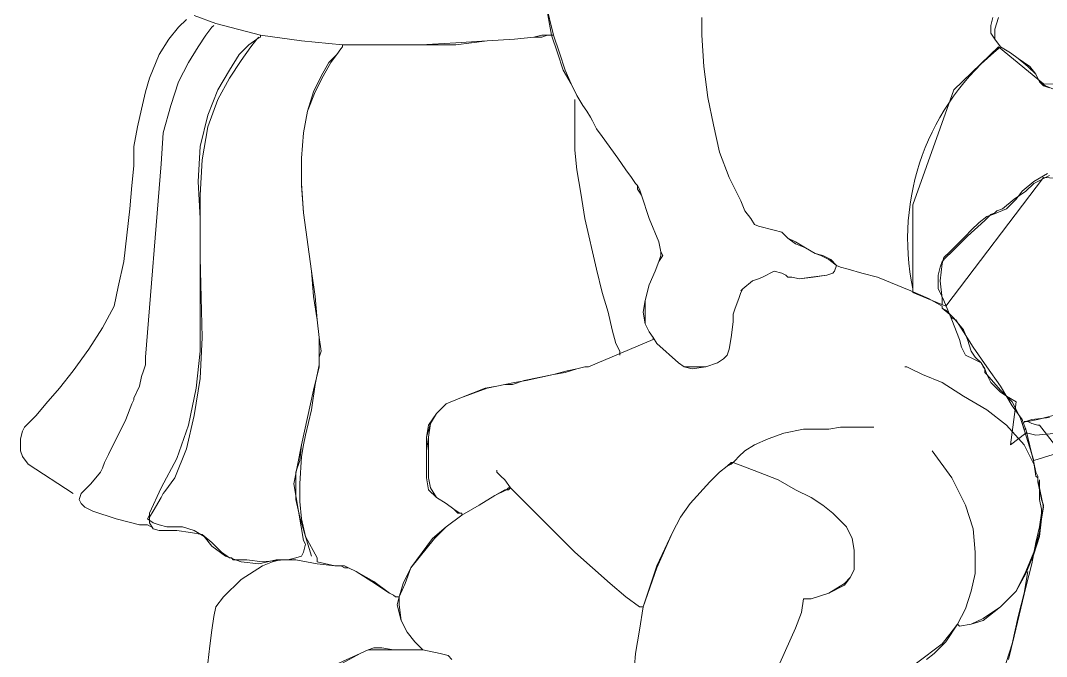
# Model space of a CAD drawing. Header units: centimetres. Extents: x -9.9 to 12.1, y -14.8 to 2.1.
# Drawn here: x 8.71283 to 8.74064, y -11.83922 to -11.82197 of the extents above; entities that cross this region are included whole.
import ezdxf

# ---------------------------------------------------------------- set-up
doc = ezdxf.new("R2010")
doc.units = ezdxf.units.CM
doc.header["$MEASUREMENT"] = 0
doc.layers.add('PDF _Geometria_Num_Penna__7', color=7, linetype='Continuous', lineweight=18)

msp = doc.modelspace()

# ---------------------------------------------------------------- linework, layer by layer
at = {"layer": 'PDF _Geometria_Num_Penna__7', "color": 7, "linetype": 'Continuous', "lineweight": 18, "flags": 128}
for points in [[(8.727061432993377, -11.82151665408615), (8.727273109333463, -11.82236335944639), (8.727220190248271, -11.82236335944639), (8.727114352078342, -11.82236335944639), (8.726955594823334, -11.82241627853135), (8.726743918483248, -11.82241627853135), (8.726214727633145, -11.82246919761643), (8.725473860442957, -11.82252211670139), (8.724627155082725, -11.82262795487144), (8.723674611552564, -11.82262795487144), (8.722669148937438, -11.82262795487144), (8.721557848152155, -11.82262795487144), (8.720446547366873, -11.82252211670139), (8.71933524658159, -11.82236335944639), (8.718118107626378, -11.82204584493631), (8.717535997691197, -11.82183416859623)], [(8.73129513619126, -11.82188708768125), (8.73129513619126, -11.82236335944639), (8.731348055276339, -11.82321006480656), (8.731453893446268, -11.82405677016679), (8.73161265070139, -11.82479763735692), (8.731771407956284, -11.82553850454706), (8.732036003381449, -11.82622645265222), (8.732353517891465, -11.82686148167237), (8.732459356061508, -11.82712607709742), (8.732618113316516, -11.82733775343745), (8.732723951486559, -11.82749651069257), (8.732829789656602, -11.82754942977754), (8.733253142336661, -11.82765526794758), (8.733464818676747, -11.82770818703254), (8.733623575931755, -11.82786694428761), (8.733835252271728, -11.82802570154262), (8.734099847696893, -11.82813153971266), (8.734364443121944, -11.82829029696767), (8.73457611946203, -11.82834321605269), (8.734787795802117, -11.82844905422273), (8.73494655305701, -11.82860781147774), (8.734893633972046, -11.8287665687328), (8.734840714887081, -11.82881948781783), (8.73468195763196, -11.82887240690285), (8.734311524036865, -11.82892532598787), (8.733941090441885, -11.82897824507283), (8.733729414101798, -11.82892532598787), (8.733623575931755, -11.82892532598787), (8.733570656846677, -11.82887240690285), (8.733464818676747, -11.82881948781783), (8.733253142336661, -11.8287665687328), (8.732935627826532, -11.82892532598787), (8.732829789656602, -11.82897824507283), (8.73267103240148, -11.82903116415786), (8.73240643697643, -11.82924284049794), (8.732353517891465, -11.82934867866793), (8.7323005988065, -11.82950743592299), (8.732194760636457, -11.82977203134799), (8.732141841551492, -11.82993078860311), (8.732141841551492, -11.83014246494314), (8.732088922466414, -11.8305658176232), (8.732036003381449, -11.83088333213327), (8.73198308429637, -11.83104208938828), (8.731930165211406, -11.83109500847336), (8.731877246126441, -11.83114792755832), (8.73171848887132, -11.83125376572836), (8.731400974361303, -11.83135960389835), (8.73103054076621, -11.83135960389835), (8.730818864426123, -11.83135960389835), (8.730660107171115, -11.83125376572836), (8.730077997235934, -11.83072457487826), (8.729972159066005, -11.8305658176232), (8.729866320895962, -11.83040706036819), (8.729760482725919, -11.8301953840281), (8.729760482725919, -11.82987786951803), (8.729760482725919, -11.82956035500801), (8.729866320895962, -11.8291370023279), (8.73002507815097, -11.8287665687328), (8.730130916320899, -11.82850197330775), (8.730236754491056, -11.82834321605269), (8.730183835405978, -11.8282373778827), (8.730130916320899, -11.82797278245765), (8.729866320895962, -11.82733775343745), (8.729654644555875, -11.82670272441736), (8.72960172547091, -11.8265439671623), (8.729548806385832, -11.82643812899225), (8.729495887300754, -11.82638520990729), (8.729390049130824, -11.82622645265222), (8.729231291875703, -11.82601477631219), (8.72901961553573, -11.82569726180212), (8.728596262855671, -11.825115151867), (8.728437505600663, -11.82490347552691), (8.728331667430506, -11.82469179918688), (8.728278748345542, -11.82458596101684), (8.728172910175612, -11.82442720376183), (8.728067072005455, -11.82426844650677), (8.727908314750561, -11.82400385108171), (8.72774955749544, -11.82368633657164), (8.727590800240431, -11.82331590297655), (8.72743204298531, -11.82283963121147), (8.727273285730302, -11.82236335944639), (8.72706160939033, -11.82151665408615)], [(8.72706160939033, -11.82151665408615), (8.727220366645337, -11.82236335944639), (8.727379123900345, -11.82283963121147), (8.727537881155353, -11.82331590297655), (8.72774955749544, -11.82368633657164), (8.727908314750561, -11.82400385108171), (8.728067072005455, -11.82426844650677), (8.728172910175612, -11.82442720376183), (8.728278748345542, -11.82458596101684), (8.728331667430506, -11.82469179918688), (8.728437505600663, -11.82490347552691), (8.728596262855671, -11.825115151867), (8.72901961553573, -11.82569726180212), (8.729231291875703, -11.82601477631219), (8.729390049130824, -11.82622645265222), (8.729495887300754, -11.82638520990729), (8.729548806385832, -11.82643812899225), (8.729548806385832, -11.8265439671623), (8.729654644555875, -11.82670272441736), (8.729866320895962, -11.82733775343745), (8.730130916320899, -11.82797278245765), (8.730183835405978, -11.8282373778827), (8.730183835405978, -11.82834321605269), (8.730130916320899, -11.82850197330775), (8.73002507815097, -11.8287665687328), (8.729866320895962, -11.8291370023279), (8.729760482725919, -11.82956035500801), (8.72970756364084, -11.82987786951803), (8.729760482725919, -11.8301953840281), (8.729866320895962, -11.83040706036819), (8.729972159066005, -11.8305658176232), (8.730077997235934, -11.83072457487826), (8.730660107171115, -11.83125376572836), (8.730818864426123, -11.83135960389835), (8.73103054076621, -11.83141252298343), (8.731400974361303, -11.83135960389835), (8.73171848887132, -11.83125376572836), (8.731877246126441, -11.83114792755832), (8.731930165211406, -11.83109500847336), (8.73198308429637, -11.83104208938828), (8.732036003381449, -11.83088333213327), (8.732088922466414, -11.8305658176232), (8.732141841551492, -11.83014246494314), (8.732141841551492, -11.82993078860311), (8.732194760636457, -11.82977203134799), (8.7323005988065, -11.82950743592299), (8.732353517891465, -11.82934867866793), (8.73240643697643, -11.82924284049794)], [(8.71732432135111, -11.82194000676627), (8.717112645011024, -11.8221516831063), (8.716848049585973, -11.82246919761643), (8.716583454160922, -11.82289255029643), (8.716318858735871, -11.82352757931663), (8.716213020565828, -11.82389801291167), (8.716107182395898, -11.82437428467681), (8.716001344225855, -11.82485055644189), (8.715895506055812, -11.82537974729205), (8.715895506055812, -11.82543266637707), (8.715895506055812, -11.82553850454706), (8.715895506055812, -11.82590893814221), (8.715842586970847, -11.82643812899225), (8.715789667885883, -11.82707315801246), (8.715630910630761, -11.82850197330775), (8.71547215337564, -11.82918992141286), (8.71536631520571, -11.82971911226302), (8.71504880069558, -11.83030122219815), (8.7146783671006, -11.83088333213327), (8.714255014420427, -11.83146544206839), (8.713884580825333, -11.83194171383353), (8.713514147230352, -11.83236506651365), (8.713249551805301, -11.83268258102372), (8.713037875465215, -11.83289425736375), (8.712932037295172, -11.83300009553379), (8.712879118210093, -11.83310593370378), (8.712826199125129, -11.83331761004381), (8.712826199125129, -11.83363512455388), (8.712879118210093, -11.83379388180889), (8.713037875465215, -11.83400555814898), (8.714255014420427, -11.83479934442413)], [(8.727220190248271, -11.82236335944639), (8.727167271163307, -11.82236335944639), (8.727114352078342, -11.82236335944639), (8.726955594823334, -11.82236335944639), (8.726743918483248, -11.82241627853135), (8.726214727633145, -11.82246919761643), (8.725473860442957, -11.82252211670139), (8.724627155082725, -11.82257503578642), (8.723674611552564, -11.82262795487144), (8.722669148937438, -11.82262795487144), (8.721557848152155, -11.82262795487144), (8.720446547366873, -11.82252211670139), (8.71933524658159, -11.82236335944639), (8.718118107626378, -11.82204584493631), (8.717535997691197, -11.82183416859623)], [(8.73129513619126, -11.82188708768125), (8.73129513619126, -11.82236335944639), (8.731348055276339, -11.82321006480656), (8.731453893446268, -11.82405677016679), (8.73161265070139, -11.82479763735692), (8.731771407956284, -11.82553850454706), (8.732036003381449, -11.82622645265222), (8.732353517891465, -11.82686148167237), (8.732459356061508, -11.82712607709742), (8.732618113316516, -11.82733775343745), (8.732723951486559, -11.82749651069257), (8.732829789656602, -11.82754942977754), (8.733253142336661, -11.82765526794758), (8.733464818676747, -11.82770818703254), (8.733623575931755, -11.82786694428761), (8.733835252271728, -11.82797278245765), (8.734099847696893, -11.82813153971266), (8.734364443121944, -11.82829029696767), (8.734523200376952, -11.82834321605269), (8.734734876717038, -11.82844905422273), (8.73494655305701, -11.82860781147774), (8.734893633972046, -11.8287665687328), (8.734840714887081, -11.82881948781783), (8.73468195763196, -11.82887240690285), (8.7342586049519, -11.82892532598787), (8.733941090441885, -11.82897824507283), (8.733729414101798, -11.82892532598787), (8.733623575931755, -11.82892532598787), (8.733570656846677, -11.82887240690285), (8.733464818676747, -11.82881948781783), (8.733253142336661, -11.8287665687328), (8.732935627826532, -11.82892532598787), (8.732829789656602, -11.82897824507283), (8.73267103240148, -11.82903116415786), (8.73240643697643, -11.82924284049794), (8.732353517891465, -11.82929575958291)], [(8.740714556926445, -11.82379217474169), (8.740555799671437, -11.82373925565666), (8.74044996150128, -11.82363341748668), (8.74034412333135, -11.82342174114659), (8.740185366076343, -11.82321006480656), (8.739867851566327, -11.82299838846648), (8.73965617522624, -11.82283963121147), (8.73939157980119, -11.82268087395646), (8.739232822546068, -11.82246919761643), (8.739126984376025, -11.82231044036131), (8.739126984376025, -11.82209876402134), (8.739179903461103, -11.82188708768125)], [(8.73933883711295, -11.82188708768125), (8.73923299894302, -11.82220460219132), (8.73923299894302, -11.82246919761643), (8.739391756198142, -11.82268087395646), (8.739656351623193, -11.82283963121147), (8.739868027963166, -11.82299838846648), (8.740132623388217, -11.82321006480656), (8.740344299728303, -11.82342174114659), (8.740450137898232, -11.82363341748668), (8.740608895153354, -11.82373925565666), (8.740873490578405, -11.82384509382671), (8.7412439241735, -11.82395093199675), (8.741667276853672, -11.82400385108171), (8.74251398221379, -11.82405677016679), (8.74283149672392, -11.82405677016679), (8.74309609214897, -11.82400385108171), (8.743254849403865, -11.82389801291167), (8.743360687573908, -11.82368633657164), (8.74362528299896, -11.82310422663652), (8.743731121169116, -11.82257503578642), (8.74378404025408, -11.82241627853135), (8.74378404025408, -11.82236335944639), (8.74378404025408, -11.82188708768125)], [(8.716371954217788, -11.83569896886938), (8.716266116047859, -11.83564604978436), (8.716054439707772, -11.83564604978436), (8.715419410687627, -11.8354872925293), (8.714784381667481, -11.83527561618927), (8.714572705327395, -11.83516977801922), (8.714466867157466, -11.83506393984924), (8.714413948072501, -11.83495810167925), (8.714466867157466, -11.83479934442413), (8.714572705327395, -11.83469350625414), (8.714731462582517, -11.83453474899913), (8.714996058007568, -11.834217234489), (8.715048977092646, -11.83411139631902), (8.715101896177611, -11.83395263906401), (8.71520773434754, -11.83374096272392), (8.715684006112678, -11.83278841919371), (8.7158427633678, -11.83236506651365), (8.715895682452764, -11.8322592283436), (8.715895682452764, -11.83220630925858), (8.716054439707772, -11.83188879474851), (8.71610735879285, -11.83162419932346), (8.716160277877815, -11.83146544206839), (8.716213196962894, -11.83130668481339), (8.716213196962894, -11.83114792755832), (8.716213196962894, -11.83109500847336), (8.716636549642839, -11.82585601905713), (8.716689468728031, -11.82500931369695), (8.716901145068004, -11.82426844650677), (8.71711282140809, -11.82363341748668), (8.717377416833141, -11.82310422663652), (8.717642012258192, -11.82268087395646), (8.717853688598279, -11.82236335944639), (8.718012445853173, -11.8221516831063), (8.718065364938251, -11.82209876402134)], [(8.719282327496625, -11.82241627853135), (8.71922940841166, -11.82246919761643), (8.719017732071574, -11.82262795487144), (8.718753136646523, -11.82289255029643), (8.718488541221358, -11.82331590297655), (8.718171026711342, -11.82384509382671), (8.717906431286291, -11.82453304193187), (8.717694754946205, -11.82537974729205), (8.71764183586124, -11.82633229082221), (8.717694754946205, -11.82733775343745), (8.717694754946205, -11.82839613513771), (8.71774767403117, -11.8305658176232), (8.717694754946205, -11.83167711840848), (8.717535997691197, -11.83268258102372), (8.71732432135111, -11.83358220546892), (8.717006806841095, -11.83437599174413), (8.716742211416044, -11.83474642533916), (8.716689292331079, -11.83479934442413), (8.716636373246, -11.83490518259417), (8.716424696905914, -11.83527561618927), (8.716318858735871, -11.83543437344433), (8.716318858735871, -11.83559313069934), (8.716424696905914, -11.8357518879544), (8.716583454160922, -11.83580480703937), (8.71705972592606, -11.83580480703937), (8.717430159521154, -11.83585772612439), (8.71774767403117, -11.83591064520941), (8.71801226945622, -11.8361223215495), (8.718276864881272, -11.83638691697455), (8.718488541221358, -11.83654567422956), (8.718541460306437, -11.83654567422956), (8.718594379391401, -11.83659859331458), (8.718964812986496, -11.83659859331458), (8.719388165666555, -11.83665151239954), (8.719970275601735, -11.83659859331458)], [(8.721558024549108, -11.82268087395646), (8.72150510546403, -11.82273379304142), (8.721399267293986, -11.82289255029643), (8.7211875909539, -11.82310422663652), (8.720975914613927, -11.82347466023161), (8.72076423827384, -11.82389801291167), (8.720605481018833, -11.82442720376183), (8.72049964284879, -11.82500931369695), (8.720446723763825, -11.82569726180212), (8.720446723763825, -11.82638520990729), (8.72049964284879, -11.82717899618244), (8.720711319188876, -11.8287665687328), (8.72076423827384, -11.82945451683797), (8.720870076443884, -11.83008954585812), (8.720922995528849, -11.8305658176232), (8.720922995528849, -11.83093625121835), (8.720922995528849, -11.83130668481339), (8.720817157358919, -11.83183587566349), (8.720711319188876, -11.83252382376866), (8.720552561933868, -11.83321177187377), (8.72049964284879, -11.83347636729887), (8.720446723763825, -11.83379388180889), (8.720393804678746, -11.83453474899913), (8.720393804678746, -11.83501102076421), (8.720446723763825, -11.8354872925293), (8.720552561933868, -11.83596356429443), (8.720711319188876, -11.83649275514454)], [(8.743413606658986, -11.82638520990729), (8.74055597606839, -11.82622645265222), (8.737910021817651, -11.82971911226302), (8.737010397372455, -11.82934867866793), (8.737010397372455, -11.82696731984241), (8.738121698157737, -11.82384509382671), (8.73933883711295, -11.82268087395646), (8.74055597606839, -11.82368633657164), (8.74452490744427, -11.82379217474169)], [(8.727855395665483, -11.82410968925176), (8.727855395665483, -11.82416260833672), (8.727855395665483, -11.82432136559179), (8.727855395665483, -11.82463888010192), (8.727855395665483, -11.82500931369695), (8.727855395665483, -11.82548558546209), (8.727908314750561, -11.82601477631219), (8.72801415292049, -11.82664980533234), (8.728119991090534, -11.82733775343745), (8.728437505600663, -11.82871364964778), (8.728596262855671, -11.82934867866793), (8.728755020110679, -11.82987786951803), (8.728860858280722, -11.83035414128311), (8.728966696450652, -11.83072457487826), (8.729072534620808, -11.83093625121835), (8.729072534620808, -11.83104208938828)], [(8.73780400725077, -11.829666193178), (8.73780400725077, -11.82961327409298), (8.73780400725077, -11.82950743592299), (8.737751088165691, -11.82903116415786), (8.73780400725077, -11.82855489239278), (8.737856926335848, -11.82839613513771), (8.738015683590856, -11.8282373778827), (8.73806860267582, -11.82818445879768), (8.738439036270915, -11.82781402520259), (8.738597793525923, -11.82765526794758), (8.738809469866009, -11.82744359160749), (8.739021146206095, -11.82728483435248), (8.739179903461103, -11.82723191526746), (8.739550337056084, -11.82707315801246), (8.739814932481135, -11.8268085625874), (8.739973689736257, -11.82659688624732), (8.740291204246272, -11.82633229082221), (8.740661637841367, -11.82612061448224)], [(8.740714733323284, -11.8261735335672), (8.740291380643338, -11.82638520990729), (8.740079704303252, -11.82659688624732), (8.739762189793122, -11.8268085625874), (8.739444675283107, -11.82707315801246), (8.739285918027985, -11.82712607709742), (8.73923299894302, -11.82717899618244), (8.739127160772977, -11.82723191526746), (8.738968403517969, -11.82739067252253), (8.738492131752945, -11.82781402520259), (8.738068779072773, -11.8282373778827), (8.737910021817651, -11.82839613513771), (8.737804183647722, -11.82850197330775), (8.737751264562643, -11.82866073056282), (8.737698345477678, -11.82887240690285), (8.737698345477678, -11.82908408324288), (8.737698345477678, -11.82924284049794), (8.737751264562643, -11.82934867866793), (8.737857102732686, -11.82956035500801), (8.738068779072773, -11.83008954585812), (8.738280455412859, -11.83061873670822), (8.738333374497824, -11.83083041304831), (8.738386293582789, -11.83093625121835), (8.738439212667753, -11.83104208938828), (8.73865088900784, -11.83114792755832), (8.738862565347926, -11.83125376572836), (8.738968403517969, -11.83141252298343), (8.739021322603048, -11.83157128023844), (8.739127160772977, -11.83178295657847), (8.739391756198142, -11.83204755200352), (8.739550513453036, -11.83215339017356), (8.739815108878087, -11.83231214742863), (8.739656351623193, -11.83347636729887), (8.740079704303252, -11.8331588527888), (8.740132623388217, -11.8331588527888), (8.740344299728303, -11.83321177187377), (8.74092640966337, -11.8331588527888)], [(8.733411899591783, -11.83940330482021), (8.733835252271728, -11.83845076128999), (8.73399400952685, -11.83802740860988), (8.734046928611814, -11.83765697501478), (8.734099847696893, -11.83765697501478), (8.7342586049519, -11.83765697501478), (8.734734876717038, -11.83749821775977), (8.735158229397097, -11.83723362233467), (8.735316986652219, -11.83707486507966), (8.735422824822148, -11.83686318873963), (8.735422824822148, -11.83633399788953), (8.735369905737183, -11.83601648337945), (8.735211148482062, -11.83569896886938), (8.734840714887081, -11.83532853527429), (8.73457611946203, -11.83511685893426), (8.7342586049519, -11.83490518259417), (8.733835252271728, -11.83469350625414), (8.733358980506704, -11.83442891082909), (8.732829789656602, -11.834217234489), (8.732141841551492, -11.83395263906401), (8.732088922466414, -11.83395263906401), (8.73198308429637, -11.834058477234), (8.731771407956284, -11.834217234489), (8.731506812531233, -11.83448182991406), (8.73097762168113, -11.83506393984924), (8.730713026256193, -11.83543437344433), (8.730501349916107, -11.83585772612439), (8.730077997235934, -11.83675735056959), (8.72970756364084, -11.83786865135487), (8.72960172547091, -11.83786865135487), (8.729231291875703, -11.83760405592982), (8.728807939195644, -11.83723362233467), (8.727855395665483, -11.83638691697455), (8.726902852135208, -11.83543437344433), (8.726479499455149, -11.83501102076421), (8.726109065860054, -11.83464058716912), (8.72605614677509, -11.83464058716912), (8.726003227690011, -11.83469350625414), (8.725685713179995, -11.83485226350921), (8.725262360499936, -11.83511685893426), (8.724786088734799, -11.83538145435931), (8.724786088734799, -11.83532853527429), (8.724733169649834, -11.83532853527429), (8.724574412394713, -11.83522269710424), (8.724362736054626, -11.83506393984924), (8.724098140629575, -11.83490518259417), (8.723939383374567, -11.83464058716912), (8.723886464289603, -11.83437599174413), (8.723886464289603, -11.83389971997893), (8.723886464289603, -11.83363512455388), (8.723833545204638, -11.83326469095884), (8.723939383374567, -11.83289425736375), (8.724098140629575, -11.83262966193864), (8.724362736054626, -11.83236506651365), (8.724733169649834, -11.83220630925858), (8.725474036839909, -11.83194171383353), (8.72573863226496, -11.83188879474851), (8.725950308605047, -11.83183587566349), (8.726214904030098, -11.83178295657847), (8.726532418540227, -11.83173003749345), (8.727273285730302, -11.83157128023844), (8.727643719325396, -11.83146544206839), (8.727908314750561, -11.83141252298343), (8.728119991090534, -11.83135960389835), (8.728225829260577, -11.83135960389835), (8.729972159066005, -11.83061873670822), (8.729972159066005, -11.8305658176232), (8.730077997235934, -11.83072457487826), (8.730660107171115, -11.83125376572836), (8.730818864426123, -11.83135960389835), (8.73103054076621, -11.83135960389835), (8.731400974361303, -11.83135960389835), (8.73171848887132, -11.83125376572836), (8.731877246126441, -11.83114792755832), (8.731930165211406, -11.83109500847336), (8.73198308429637, -11.83104208938828), (8.732036003381449, -11.83088333213327), (8.732088922466414, -11.8305658176232), (8.732141841551492, -11.83014246494314), (8.732141841551492, -11.82993078860311), (8.732194760636457, -11.82977203134799), (8.7323005988065, -11.82950743592299), (8.732353517891465, -11.82934867866793), (8.73240643697643, -11.82924284049794), (8.73267103240148, -11.82903116415786), (8.732829789656602, -11.82897824507283), (8.732935627826532, -11.82892532598787), (8.733253142336661, -11.8287665687328), (8.733464818676747, -11.82881948781783), (8.733570656846677, -11.82887240690285), (8.733623575931755, -11.82892532598787), (8.733729414101798, -11.82892532598787), (8.733941090441885, -11.82897824507283), (8.734311524036865, -11.82892532598787), (8.73468195763196, -11.82887240690285), (8.734840714887081, -11.82881948781783), (8.734893633972046, -11.8287665687328), (8.73494655305701, -11.82860781147774), (8.735052391227168, -11.82866073056282), (8.73526406756714, -11.82871364964778), (8.735634501162234, -11.82881948781783), (8.736057853842293, -11.82892532598787), (8.73695747828749, -11.82929575958291), (8.737433750052627, -11.82950743592299), (8.737804183647722, -11.82971911226302), (8.737804183647722, -11.82977203134799), (8.737910021817651, -11.82982495043307), (8.738121698157737, -11.8300366267731), (8.738386293582789, -11.83035414128311), (8.738492131752945, -11.83061873670822), (8.738597969922875, -11.83093625121835), (8.738703808092918, -11.83109500847336), (8.738862565347926, -11.83125376572836), (8.738915484433004, -11.83135960389835), (8.738968403517969, -11.83141252298343), (8.738968403517969, -11.83151836115347), (8.739021322603048, -11.83157128023844), (8.739391756198142, -11.83199463291855), (8.739709270708158, -11.83231214742863), (8.739920947048244, -11.83273550010868), (8.739973866133209, -11.83289425736375), (8.740026785218173, -11.83305301461876), (8.740079704303252, -11.83305301461876), (8.740291380643338, -11.83395263906401), (8.740344299728303, -11.83432307265905), (8.740397218813268, -11.83437599174413), (8.740397218813268, -11.83442891082909), (8.74055597606839, -11.83516977801922), (8.74050305698331, -11.8354872925293), (8.740450137898232, -11.83596356429443), (8.740291380643338, -11.83643983605957), (8.740079704303252, -11.83696902690967), (8.739815108878087, -11.83744529867475), (8.739391756198142, -11.83786865135487), (8.738915484433004, -11.83818616586494), (8.738597969922875, -11.83834492311995), (8.738280455412859, -11.83839784220503), (8.738227536327894, -11.83834492311995), (8.737910021817651, -11.83882119488503), (8.737592507307749, -11.83913870939516), (8.737380830967663, -11.83929746665017)], [(8.734946376660059, -11.82860781147774), (8.735052214830215, -11.82866073056282), (8.735263891170302, -11.82871364964778), (8.735634324765282, -11.82881948781783), (8.736057677445341, -11.82892532598787), (8.736957301890538, -11.82929575958291), (8.737433573655675, -11.82950743592299), (8.73780400725077, -11.82971911226302), (8.73780400725077, -11.82977203134799), (8.73806860267582, -11.82998370768807)], [(8.738280455412859, -11.83839784220503), (8.738597969922875, -11.83834492311995), (8.738915484433004, -11.83823908494991), (8.739391756198142, -11.83786865135487), (8.739815108878087, -11.83744529867475), (8.740079704303252, -11.83691610782465), (8.740291380643338, -11.83638691697455), (8.740450137898232, -11.83585772612439), (8.74050305698331, -11.83543437344433), (8.74055597606839, -11.83511685893426), (8.74050305698331, -11.83495810167925), (8.740450137898232, -11.83469350625414), (8.740397218813268, -11.83448182991406), (8.740397218813268, -11.83437599174413), (8.740397218813268, -11.83432307265905), (8.740344299728303, -11.834217234489), (8.740291380643338, -11.83395263906401), (8.740079704303252, -11.83305301461876), (8.740026785218173, -11.83294717644877), (8.739973866133209, -11.83278841919371), (8.739709270708158, -11.83241798559861), (8.739391756198142, -11.83188879474851), (8.739021322603048, -11.83135960389835), (8.73865088900784, -11.83083041304831), (8.738386293582789, -11.83040706036819), (8.738174617242702, -11.83008954585812), (8.738068779072773, -11.8300366267731), (8.738068779072773, -11.82998370768807)], [(8.729972159066005, -11.83061873670822), (8.728225829260577, -11.83135960389835), (8.728119991090534, -11.83135960389835), (8.727908314750561, -11.83141252298343), (8.727590800240431, -11.83151836115347), (8.727273285730302, -11.83157128023844), (8.726479499455149, -11.83173003749345), (8.726161984945133, -11.83183587566349), (8.725950308605047, -11.83183587566349), (8.72573863226496, -11.83188879474851), (8.725421117754944, -11.83194171383353), (8.724733169649834, -11.83220630925858), (8.724362736054626, -11.83236506651365), (8.724098140629575, -11.83262966193864), (8.723886464289603, -11.83294717644877), (8.723833545204638, -11.83326469095884), (8.723833545204638, -11.83363512455388), (8.723833545204638, -11.83389971997893), (8.723833545204638, -11.83437599174413), (8.723886464289603, -11.83469350625414), (8.724098140629575, -11.83490518259417), (8.724362736054626, -11.83506393984924), (8.724574412394713, -11.83522269710424), (8.724680250564756, -11.83532853527429), (8.724733169649834, -11.83532853527429)], [(8.736798721032482, -11.83135960389835), (8.73685164011756, -11.83135960389835), (8.73695747828749, -11.83141252298343), (8.737274992797506, -11.83157128023844), (8.737804183647722, -11.83178295657847), (8.738386293582789, -11.83215339017356), (8.739021322603048, -11.83252382376866), (8.739550513453036, -11.83294717644877), (8.740026785218173, -11.83347636729887), (8.740291380643338, -11.83400555814898)], [(8.74082057149344, -11.83374096272392), (8.740291380643338, -11.83389971997893), (8.739973866133209, -11.83289425736375), (8.740079704303252, -11.83284133827873), (8.74023846155826, -11.83278841919371), (8.740714733323284, -11.83273550010868)], [(8.740820395096488, -11.83268258102372), (8.740397042416316, -11.83278841919371), (8.740132446991264, -11.83284133827873), (8.740026608821221, -11.83284133827873)], [(8.732141841551492, -11.83395263906401), (8.732194760636457, -11.83389971997893), (8.7323005988065, -11.83379388180889), (8.732459356061508, -11.83363512455388), (8.732723951486559, -11.83347636729887), (8.733094385081653, -11.83331761004381), (8.733517737761712, -11.8331588527888), (8.734046928611814, -11.83305301461876), (8.734629038546995, -11.83305301461876), (8.734734876717038, -11.83305301461876), (8.735052391227168, -11.83300009553379), (8.735952015672364, -11.83300009553379)], [(8.740079704303252, -11.83284133827873), (8.740132623388217, -11.83284133827873), (8.74023846155826, -11.83289425736375), (8.740397218813268, -11.83294717644877), (8.740450137898232, -11.83294717644877), (8.741349762343543, -11.83411139631902)], [(8.733623399534803, -11.83940330482021), (8.733623399534803, -11.83945622390523), (8.733729237704846, -11.8395091429902), (8.73383507587489, -11.83966790024526), (8.734046752214862, -11.83977373841531), (8.734258428554948, -11.83987957658535), (8.734575943065078, -11.83998541475533), (8.734893457575094, -11.84003833384036), (8.735316810255267, -11.84009125292532), (8.735846001105255, -11.83998541475533), (8.736322272870392, -11.83982665750033), (8.736745625550565, -11.83961498116024), (8.73711605914566, -11.83940330482021), (8.73780400725077, -11.83887411397011), (8.738015683590856, -11.838609518545), (8.738227359930828, -11.83834492311995), (8.738439036270915, -11.83792157043983), (8.738597793525923, -11.83744529867475), (8.738703631695966, -11.83696902690967), (8.738703631695966, -11.83638691697455), (8.738650712610887, -11.8357518879544), (8.738439036270915, -11.83511685893426), (8.73806860267582, -11.83437599174413), (8.737539411825605, -11.83363512455388)], [(8.72573863226496, -11.83416431540404), (8.72573863226496, -11.834217234489), (8.725844470435003, -11.83432307265905), (8.725950308605047, -11.83442891082909), (8.726109065860054, -11.83464058716912), (8.726479499455149, -11.83501102076421), (8.726902852135208, -11.83543437344433), (8.727855395665483, -11.83638691697455), (8.728807939195644, -11.83723362233467), (8.729231291875703, -11.83760405592982), (8.72960172547091, -11.83786865135487)], [(8.729442791818837, -11.83982665750027), (8.729495710903802, -11.83913870939516), (8.729601549073958, -11.83850368037501), (8.729707387243888, -11.83786865135487), (8.730077820838982, -11.83675735056959), (8.730501173519155, -11.83585772612439), (8.730712849859241, -11.83543437344433), (8.730977445284292, -11.83506393984924), (8.73150663613428, -11.83448182991406), (8.731771231559332, -11.834217234489), (8.731982907899418, -11.834058477234), (8.732088746069461, -11.83395263906401), (8.73214166515454, -11.83395263906401), (8.73282961325965, -11.834217234489), (8.733358804109752, -11.83442891082909), (8.73383507587489, -11.83469350625414), (8.734258428554948, -11.83490518259417), (8.734575943065078, -11.83511685893426), (8.734840538490129, -11.83532853527429), (8.73521097208511, -11.83569896886938), (8.735369729340231, -11.83601648337945), (8.735422648425196, -11.83633399788953), (8.735422648425196, -11.83686318873963), (8.735316810255267, -11.83707486507966), (8.735158053000145, -11.83723362233467), (8.734734700320086, -11.83749821775977), (8.734258428554948, -11.83765697501478), (8.734099671299827, -11.83765697501478), (8.734046752214862, -11.83765697501478), (8.733993833129897, -11.83802740860988), (8.73383507587489, -11.83845076128999), (8.733411723194717, -11.83940330482021)], [(8.733411899591783, -11.83940330482021), (8.733835252271728, -11.83845076128999), (8.73399400952685, -11.83802740860988), (8.734046928611814, -11.83765697501478), (8.734099847696893, -11.83765697501478), (8.7342586049519, -11.83765697501478), (8.734734876717038, -11.83749821775977), (8.735158229397097, -11.83728654141975), (8.735316986652219, -11.83707486507966), (8.735422824822148, -11.83686318873963), (8.735422824822148, -11.83633399788953), (8.735369905737183, -11.83601648337945), (8.735211148482062, -11.83569896886938), (8.734840714887081, -11.83532853527429), (8.73457611946203, -11.83511685893426), (8.7342586049519, -11.83490518259417), (8.733835252271728, -11.83469350625414), (8.733358980506704, -11.83442891082909), (8.732829789656602, -11.834217234489), (8.732141841551492, -11.83395263906401), (8.732088922466414, -11.83400555814898), (8.73198308429637, -11.834058477234), (8.731771407956284, -11.834217234489), (8.731506812531233, -11.83448182991406), (8.73097762168113, -11.83506393984924), (8.730713026256193, -11.83543437344433), (8.730501349916107, -11.83585772612439), (8.730077997235934, -11.83681026965461), (8.72970756364084, -11.83786865135487), (8.72960172547091, -11.83850368037501), (8.729495887300754, -11.83913870939516), (8.729442968215789, -11.83982665750033)], [(8.739603432538114, -11.83929746665017), (8.739762189793122, -11.83866243763002), (8.740079704303252, -11.83733946050471), (8.74023846155826, -11.83670443148462), (8.740344299728303, -11.8361223215495), (8.740450137898232, -11.83569896886938), (8.74050305698331, -11.83532853527429), (8.74050305698331, -11.83522269710424), (8.740450137898232, -11.83495810167925), (8.740450137898232, -11.83464058716912), (8.740450137898232, -11.83442891082909)], [(8.72145218637895, -11.83940330482021), (8.722034296314131, -11.83913870939516), (8.722245972654218, -11.83903287122512), (8.72240472990934, -11.83897995214015), (8.722616406249312, -11.83897995214015), (8.722933920759328, -11.83903287122512), (8.723727707034481, -11.83903287122512), (8.723516030694395, -11.83882119488503), (8.723304354354536, -11.83855659946004), (8.723145597099414, -11.83823908494991), (8.72309267801445, -11.8378157322699), (8.72309267801445, -11.83760405592982), (8.723251435269344, -11.83723362233467), (8.723410192524465, -11.83681026965461), (8.72404522154461, -11.83601648337945), (8.724362736054626, -11.83569896886938), (8.724786088734799, -11.83538145435931), (8.725262360499936, -11.83511685893426), (8.725685713179995, -11.83485226350921), (8.726003227690011, -11.83469350625414), (8.72605614677509, -11.83464058716912), (8.726109065860054, -11.83464058716912), (8.726479499455149, -11.83501102076421), (8.726902852135208, -11.83543437344433), (8.727855395665483, -11.83638691697455), (8.728807939195644, -11.83723362233467), (8.729231291875703, -11.83760405592982), (8.72960172547091, -11.83786865135487), (8.72970756364084, -11.83786865135487), (8.72960172547091, -11.83850368037501), (8.729495887300754, -11.83913870939516), (8.729442968215789, -11.83982665750033)], [(8.726108889463216, -11.83464058716912), (8.726055970378024, -11.83469350625414), (8.725950132208094, -11.83469350625414), (8.725685536783043, -11.83485226350921), (8.725262184102984, -11.83511685893426), (8.724785912337847, -11.83538145435931), (8.724362559657674, -11.83569896886938), (8.72399212606258, -11.83601648337945), (8.723410016127513, -11.83681026965461), (8.723198339787427, -11.83723362233467), (8.723092501617383, -11.83760405592982), (8.723039582532419, -11.8378157322699), (8.723145420702462, -11.83823908494991), (8.72330417795747, -11.83855659946004), (8.723515854297442, -11.83882119488503), (8.723727530637529, -11.83903287122512)], [(8.722986839844406, -11.83760405592982), (8.722933920759328, -11.8375511368448), (8.722828082589285, -11.83749821775977), (8.722351810824147, -11.8371807032497), (8.721928458144202, -11.83691610782465), (8.721716781804115, -11.83681026965461), (8.721610943634072, -11.83681026965461), (8.72150510546403, -11.83675735056959), (8.721346348209021, -11.83675735056959), (8.720870076443884, -11.83670443148462), (8.720287966508703, -11.83659859331458), (8.720023371083652, -11.83659859331458), (8.719864613828758, -11.83659859331458), (8.719652937488672, -11.83665151239954), (8.719388342063507, -11.83675735056959), (8.71880623212844, -11.83712778416474), (8.718329960363302, -11.83760405592982), (8.71811828402333, -11.83786865135487), (8.718065364938251, -11.83813324677992), (8.718012445853173, -11.83850368037501), (8.717959526768208, -11.83892703305507), (8.717906607683243, -11.83940330482021)], [(8.740132623388217, -11.83691610782465), (8.740026785218173, -11.83749821775977), (8.739868027963166, -11.83813324677992), (8.739709270708158, -11.83887411397011), (8.739550513453036, -11.83935038573519), (8.739391756198142, -11.83987957658535), (8.73933883711295, -11.83998541475533), (8.73923299894302, -11.84030292926541), (8.739021322603048, -11.84077920103049), (8.738809646262961, -11.84125547279563), (8.738597969922875, -11.84162590639072), (8.738333374497824, -11.84199633998581), (8.737645426392714, -11.84284304534599), (8.737274992797506, -11.84316055985606), (8.73695747828749, -11.84347807436613), (8.736692882862439, -11.84368975070616), (8.736639963777474, -11.84374266979118)], [(8.72145218637895, -11.83945622390523), (8.722034296314131, -11.83913870939516), (8.722245972654218, -11.83903287122512), (8.72240472990934, -11.83903287122512), (8.722616406249312, -11.83903287122512), (8.722933920759328, -11.83903287122512), (8.723727707034481, -11.83903287122512), (8.724203978799618, -11.83913870939516), (8.724415655139705, -11.83919162848018), (8.724521493309748, -11.83929746665017)]]:
    msp.add_lwpolyline(points, dxfattribs=at)
for points in [[(8.71679530689796, -11.83569896886938), (8.716583630557874, -11.83564604978436), (8.71642487330298, -11.83559313069934), (8.716266116047859, -11.8354872925293), (8.716319035132823, -11.83538145435931), (8.716319035132823, -11.83532853527429), (8.716636549642839, -11.83464058716912), (8.717059902323012, -11.83384680089397), (8.717377416833141, -11.83294717644877), (8.717589093173228, -11.83194171383353), (8.717694931343157, -11.83093625121835), (8.717694931343157, -11.8287665687328), (8.717694931343157, -11.82670272441736), (8.717747850428122, -11.82575018088709), (8.717906607683243, -11.82485055644189), (8.718171203108295, -11.82410968925176), (8.718488717618424, -11.82352757931663), (8.71880623212844, -11.82305130755155), (8.719070827553491, -11.82268087395646), (8.719229584808499, -11.82246919761643), (8.719335422978542, -11.82241627853135), (8.719335422978542, -11.82236335944639), (8.720446723763825, -11.82252211670139), (8.721558024549108, -11.82262795487144), (8.721558024549108, -11.82268087395646), (8.72150510546403, -11.82273379304142), (8.721399267293986, -11.82289255029643), (8.721240510038978, -11.82310422663652), (8.721028833699005, -11.82347466023161), (8.720817157358919, -11.82389801291167), (8.720605481018833, -11.82442720376183), (8.72049964284879, -11.82500931369695), (8.720446723763825, -11.82569726180212), (8.720446723763825, -11.82643812899225), (8.72049964284879, -11.82717899618244), (8.720711319188876, -11.8287665687328), (8.720817157358919, -11.82945451683797), (8.720870076443884, -11.83008954585812), (8.720922995528849, -11.8305658176232), (8.720975914613927, -11.83093625121835), (8.720922995528849, -11.83109500847336), (8.720922995528849, -11.83135960389835), (8.72076423827384, -11.83199463291855), (8.720446723763825, -11.83347636729887), (8.720235047423738, -11.83453474899913), (8.72049964284879, -11.83606940246442), (8.720552561933868, -11.83617524063446), (8.72049964284879, -11.83638691697455), (8.720446723763825, -11.83649275514454), (8.720287966508703, -11.83654567422956), (8.720076290168617, -11.83659859331458), (8.719758775658601, -11.83659859331458), (8.719282503893577, -11.83670443148462), (8.71880623212844, -11.83665151239954), (8.71838287944838, -11.83649275514454), (8.718012445853173, -11.83622815971948), (8.7178007695132, -11.83596356429443), (8.71753617408815, -11.83580480703937), (8.71721865957802, -11.83569896886938)], [(8.720287966508703, -11.83464058716912), (8.720287966508703, -11.83448182991406), (8.720287966508703, -11.834217234489), (8.720393804678746, -11.83389971997893), (8.720446723763825, -11.83347636729887), (8.72076423827384, -11.83199463291855), (8.720922995528849, -11.83135960389835), (8.720922995528849, -11.83109500847336), (8.720975914613927, -11.83093625121835), (8.720922995528849, -11.8305658176232), (8.720870076443884, -11.83008954585812), (8.720817157358919, -11.82945451683797), (8.720711319188876, -11.8287665687328), (8.72049964284879, -11.82717899618244), (8.720446723763825, -11.82643812899225), (8.720446723763825, -11.82569726180212), (8.72049964284879, -11.82500931369695), (8.720605481018833, -11.82442720376183), (8.720817157358919, -11.82389801291167), (8.721028833699005, -11.82347466023161), (8.721240510038978, -11.82310422663652), (8.721399267293986, -11.82289255029643), (8.72150510546403, -11.82273379304142), (8.721558024549108, -11.82268087395646), (8.721558024549108, -11.82262795487144), (8.722669325334277, -11.82262795487144), (8.723674787949516, -11.82262795487144), (8.724627331479677, -11.82262795487144), (8.725474036839909, -11.82252211670139), (8.726214904030098, -11.82246919761643), (8.7267440948802, -11.82241627853135), (8.726955771220172, -11.82241627853135), (8.727114528475294, -11.82236335944639), (8.727167447560259, -11.82236335944639), (8.727220366645337, -11.82236335944639), (8.727273285730302, -11.82236335944639), (8.72743204298531, -11.82283963121147), (8.727590800240431, -11.82331590297655), (8.72774955749544, -11.82368633657164), (8.727908314750561, -11.82400385108171), (8.728067072005455, -11.82426844650677), (8.728172910175612, -11.82442720376183), (8.728278748345542, -11.82458596101684), (8.728331667430506, -11.82469179918688), (8.728437505600663, -11.82490347552691), (8.728596262855671, -11.825115151867), (8.72901961553573, -11.82569726180212), (8.729231291875703, -11.82601477631219), (8.729390049130824, -11.82622645265222), (8.729495887300754, -11.82638520990729), (8.729548806385832, -11.82643812899225), (8.72960172547091, -11.8265439671623), (8.729654644555875, -11.82670272441736), (8.729866320895962, -11.82733775343745), (8.730130916320899, -11.82797278245765), (8.730183835405978, -11.8282373778827), (8.730236754491056, -11.82834321605269), (8.730130916320899, -11.82850197330775), (8.73002507815097, -11.8287665687328), (8.729866320895962, -11.8291370023279), (8.729760482725919, -11.82956035500801), (8.729760482725919, -11.82987786951803), (8.729760482725919, -11.8301953840281), (8.729866320895962, -11.83040706036819), (8.729972159066005, -11.8305658176232), (8.729972159066005, -11.83061873670822), (8.728225829260577, -11.83135960389835), (8.728119991090534, -11.83135960389835), (8.727908314750561, -11.83141252298343), (8.727643719325396, -11.83146544206839), (8.727273285730302, -11.83157128023844), (8.726532418540227, -11.83173003749345), (8.726214904030098, -11.83178295657847), (8.725950308605047, -11.83183587566349), (8.72573863226496, -11.83188879474851), (8.725474036839909, -11.83194171383353), (8.724733169649834, -11.83220630925858), (8.724362736054626, -11.83236506651365), (8.724098140629575, -11.83262966193864), (8.723939383374567, -11.83289425736375), (8.723886464289603, -11.83326469095884), (8.723886464289603, -11.83363512455388), (8.723886464289603, -11.83389971997893), (8.723886464289603, -11.83437599174413), (8.723939383374567, -11.83464058716912), (8.724098140629575, -11.83490518259417), (8.724362736054626, -11.83506393984924), (8.724574412394713, -11.83522269710424), (8.724733169649834, -11.83532853527429), (8.724786088734799, -11.83532853527429), (8.724786088734799, -11.83538145435931), (8.724362736054626, -11.83569896886938), (8.72404522154461, -11.83601648337945), (8.723410192524465, -11.83681026965461), (8.723251435269344, -11.83723362233467), (8.72309267801445, -11.83760405592982), (8.722986839844406, -11.83760405592982), (8.722933920759328, -11.8375511368448), (8.722828082589285, -11.83749821775977), (8.72240472990934, -11.8371807032497), (8.721928458144202, -11.83691610782465), (8.721716781804115, -11.83681026965461), (8.721610943634072, -11.83675735056959), (8.72150510546403, -11.83675735056959), (8.721346348209021, -11.83675735056959), (8.720870076443884, -11.83665151239954), (8.720870076443884, -11.83654567422956), (8.720552561933868, -11.83596356429443), (8.720393804678746, -11.83543437344433), (8.720287966508703, -11.83495810167925)]]:
    msp.add_lwpolyline(points, close=True, dxfattribs=at)
at = {"layer": 'PDF _Geometria_Num_Penna__7', "color": 7, "linetype": 'Continuous', "lineweight": 18}
msp.add_arc((8.743514971453305, -11.82789028674385), 0.006643710230757815, 128.3613782422843, 191.7466260333607, dxfattribs=at)

doc.saveas('drawing.dxf')
